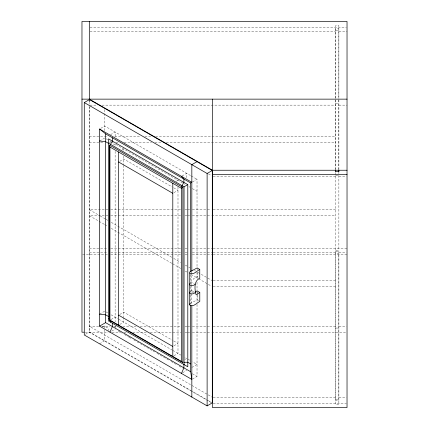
<?xml version="1.0" encoding="UTF-8"?>
<svg xmlns="http://www.w3.org/2000/svg" width="429" height="429" viewBox="0 0 429 429"><rect width="100%" height="100%" fill="white"/><g stroke="black" fill="none" stroke-linecap="round" stroke-linejoin="round"><path stroke-width="0.32" stroke-dasharray="2.15 1.61" d="M335.612 169.562L335.612 98.665M335.612 97.994L335.612 28.437L338.872 28.437L338.872 97.994M338.872 169.562L338.872 98.665M193.088 279.456L193.962 278.362L197.131 276.78L198.986 277.853M100.713 128.368L104.751 126.035L190.68 175.649M99.56 141.018L104.751 138.025L107.636 139.688M110.516 134.695L115.133 132.03L115.133 136.69M113.401 145.013L115.133 144.015L115.133 146.021M122.05 150.011L123.783 149.008L123.783 150.965M119.745 161.331L123.783 158.998L172.222 186.969M182.025 175.981L186.642 173.316L186.642 178.641M176.26 181.306L177.992 180.309L177.992 181.639M173.954 192.626L177.992 190.294L172.801 187.301M192.406 181.971L197.024 179.306L197.024 266.833M99.56 314.157L104.751 311.159L107.636 312.827M85.43 334.298L89.468 331.971L190.637 390.379M111.095 319.482L115.133 317.154M119.745 314.489L123.783 312.156L172.222 340.127M190.465 283.156L191.838 282.362L194.24 283.751M119.745 324.48L123.783 322.147L123.783 317.589M111.669 331.14L115.133 329.14M99.56 343.79L104.751 340.792L104.751 324.453M190.465 291.479L191.865 290.674M190.036 303.55L197.158 299.887L199.013 300.954M173.954 345.785L177.992 343.457L172.801 340.46M173.954 355.775L177.992 353.442L177.992 186.969M184.91 359.438L186.642 358.44L184.91 357.437M182.604 372.758L186.642 370.425M191.833 367.428L197.024 364.43L192.406 361.77M192.406 379.08L197.024 376.421L197.024 302.933M89.977 27.445L346.401 27.445M335.612 30.384L338.872 30.384M89.977 31.682L335.612 31.682M338.872 31.682L347.029 31.682M335.612 103.303L338.872 103.303M89.977 105.137L97.34 105.137M102.027 105.137L335.612 105.137M338.872 105.137L347.029 105.137M89.312 136.229L108.049 136.229M114.741 136.229L140.846 136.229M144.863 136.229L151.555 136.229M155.571 136.229L335.612 136.229M89.312 142.224L104.032 142.224M109.39 142.224L110.73 142.224M116.082 142.224L118.088 142.224M124.115 142.224L151.555 142.224M154.901 142.224L162.264 142.224M166.28 142.224L335.612 142.224M335.612 175.584L338.872 175.584M213.133 176.239L335.612 176.239M338.872 176.239L346.401 176.239M108.049 209.684L89.312 209.684L99.716 215.69M110.73 209.684L181.006 209.684M185.022 209.684L187.028 209.684M187.698 209.684L189.704 209.684M192.38 209.684L211.122 209.684M213.133 209.684L335.612 209.684M108.049 215.68L89.312 215.68L98.563 221.015M110.73 215.68L181.006 215.68M185.022 215.68L187.028 215.68M187.698 215.68L189.704 215.68M192.38 215.68L211.122 215.68M211.792 215.68L335.612 215.68M89.312 248.525L108.054 248.525M110.73 248.525L181.017 248.525M185.022 248.525L188.379 248.525M192.38 248.525L212.478 248.525M213.133 248.525L347.029 248.525M335.612 250.359L338.872 250.359M335.612 251.469L338.872 251.469M89.312 252.761L108.049 252.761M110.73 252.761L181.006 252.761M185.022 252.761L188.369 252.761M192.38 252.761L212.462 252.761M213.133 252.761L335.612 252.761M338.872 252.761L346.401 252.761M82.636 254.52L108.054 254.52M110.73 254.52L181.017 254.52M185.033 254.52L188.379 254.52M192.396 254.52L212.478 254.52M213.149 254.52L347.029 254.52M213.133 280.786L335.612 280.786M213.133 286.776L335.612 286.776M98.681 326.217L89.312 326.217L212.462 397.318M102.027 326.217L110.06 326.217M114.076 326.217L116.082 326.217M122.774 326.217L136.159 326.217M140.176 326.217L181.006 326.217M185.022 326.217L187.028 326.217M187.698 326.217L189.704 326.217M192.38 326.217L211.122 326.217M213.133 326.217L335.612 326.217M338.872 326.217L346.401 326.217M335.612 328.051L338.872 328.051M85.307 332.212L108.054 332.212M112.071 332.212L120.774 332.212M124.12 332.212L126.126 332.212M132.824 332.212L146.209 332.212M150.225 332.212L181.017 332.212M185.033 332.212L187.044 332.212M187.714 332.212L189.72 332.212M192.396 332.212L211.143 332.212M211.813 332.212L347.029 332.212M213.133 397.318L335.612 397.318M338.872 397.318L346.401 397.318M335.612 399.152L338.872 399.152M213.133 403.314L346.401 403.314M101.984 326.41L105.614 326.807L108.499 328.475L108.499 330.636M193.441 292.755L192.616 292.53L193.184 292.857M208.414 173.901L211.304 175.568M191.254 175.981L197.024 179.306M109.942 141.018L111.095 141.683M111.669 142.02L115.133 144.015M115.707 144.348L184.91 184.304M188.948 186.631L190.101 187.301M192.406 188.631L197.024 191.296M100.295 216.028L105.496 219.031M106.076 219.364L107.813 220.367M111.283 222.367L173.144 258.086M173.724 258.419L180.663 262.425M185.285 265.095L188.175 266.763M188.755 267.101L189.913 267.766M194.535 270.436L195.694 271.107M198.005 272.442L212.462 280.786M99.137 221.353L104.344 224.356M104.923 224.689L107.813 226.356M111.283 228.362L171.991 263.411M172.565 263.744L180.663 268.42M185.285 271.09L187.023 272.088M191.071 274.426L198.005 278.432M198.584 278.764L211.304 286.111M191.838 290.685L194.262 292.058M111.095 314.822L118.013 318.817M118.592 319.149L172.222 350.118M172.801 350.45L180.872 355.11M187.795 359.105L190.101 360.435M118.098 330.85L122.158 333.199M124.48 334.54L128.973 337.13M129.124 337.221L131.446 338.556M133.768 339.897L154.66 351.962M156.976 353.303L162.2 356.317M163.572 357.105L168.586 360.001M171.069 361.438L176.131 364.355M179.145 366.098L182.604 368.093M192.38 373.739L197.024 376.421M191.216 390.717L207.775 400.273M208.344 400.6L212.301 402.89M211.304 402.643L89.312 332.212L89.312 106.499M338.872 169.755L338.872 25.611L335.612 25.611L335.612 169.755M338.872 171.584L338.872 404.606L335.612 404.606L335.612 172.206M197.131 267.937L197.131 269.83M197.131 272.361L197.131 276.78M197.158 292.203L197.158 294.766M197.158 295.404L197.158 299.887M197.024 272.179L197.024 278.866M197.024 282.207L197.024 290.229M197.024 290.9L197.024 293.575M197.024 294.24L197.024 302.263M191.833 271.82L191.833 284.545M191.833 285.205L191.833 293.248M191.833 293.897L191.833 305.309M190.68 274.356L190.68 285.719M190.68 286.39L190.68 294.412M190.68 295.077L190.68 303.77M123.783 156.172L123.783 164.72M123.783 165.39L123.783 316.94M115.133 151.367L115.133 321.814M115.133 325.809L115.133 328.475M104.751 109.695L104.751 131.161M89.468 99.566L89.468 104.14M89.468 106.757L89.468 331.971M89.312 100.483L89.312 104.038M335.612 253.185L335.612 400.327L338.872 400.327L338.872 253.185L335.612 253.185"/><path stroke-width="0.64" d="M199.785 292.444L196.611 294.589L195.908 294.428C194.68 289.232 193.699 280.952 199.758 278.298L199.758 269.455L197.131 267.937L189.779 271.9L189.698 304.955C193.206 307.609 196.916 302.81 199.785 301.405L199.785 292.444L197.158 290.926L195.034 291.972M189.698 304.955L189.8 303.85M189.774 283.719L189.672 284.824C191.136 286.374 194.208 285.441 195.082 284.234M189.774 292.042L189.672 293.146C191.136 294.696 194.208 293.763 195.082 292.562M109.942 332.137L112.393 326.56L112.393 323.23M181.451 373.423L183.902 367.846L183.902 364.516M110.516 144.348L112.393 141.103L112.393 137.773M199.758 269.455C196.777 270.892 193.222 275.643 189.672 273.005M84.277 102.563L89.468 99.566L212.301 170.485L212.301 402.89L207.116 405.882L84.277 334.969L84.277 102.563L207.116 173.482L212.301 170.485M197.024 161.663L191.833 164.661L191.833 271.166M182.893 187.468L181.451 188.299L181.451 361.438L182.893 362.602L182.893 187.468L109.652 145.179L109.652 320.318L182.893 362.602M108.499 143.184L184.046 186.803L187.795 184.636L187.795 366.763L108.499 320.983L108.499 138.857L187.795 184.636M190.68 271.68L190.68 182.969L191.833 182.304L99.56 129.032L99.56 326.142L191.833 379.413L190.68 371.755L190.68 305.105M99.56 326.142L105.614 322.646L105.614 133.859L99.56 129.032M109.652 320.318L109.942 320.152L109.942 147.013L109.652 145.179M81.971 99.142L347.029 99.142M347.029 170.243L212.462 170.243L89.312 99.142M335.612 171.536L338.872 171.536M212.462 174.48L347.029 174.48M83.971 332.212L81.971 332.212L81.971 21.45L347.029 21.45L347.029 407.55L212.462 407.55L212.462 99.142M184.046 362.269L187.795 362.269L190.68 363.931M99.56 141.018L105.614 141.683L108.499 143.35M99.56 314.157L105.614 314.822L108.499 316.489M105.614 133.859L190.68 182.969M109.942 147.013L181.451 188.299L182.025 186.969L182.025 185.634L183.902 182.389L183.902 179.059L181.451 176.314M118.592 161.996L172.801 193.291M118.592 315.154L172.801 346.455M108.499 318.65L109.652 319.315L110.516 320.817L110.516 322.147M109.942 320.152L181.451 361.438M105.614 322.646L190.68 371.755M338.872 170.243L338.872 171.584M335.612 170.243L335.612 171.584M207.116 173.482L207.116 405.882M191.833 305.931L191.833 397.061M184.046 186.803L184.046 364.596M172.801 183.306L172.801 356.44M118.592 152.005L118.592 325.144M89.312 21.45L89.312 100.483"/></g></svg>
